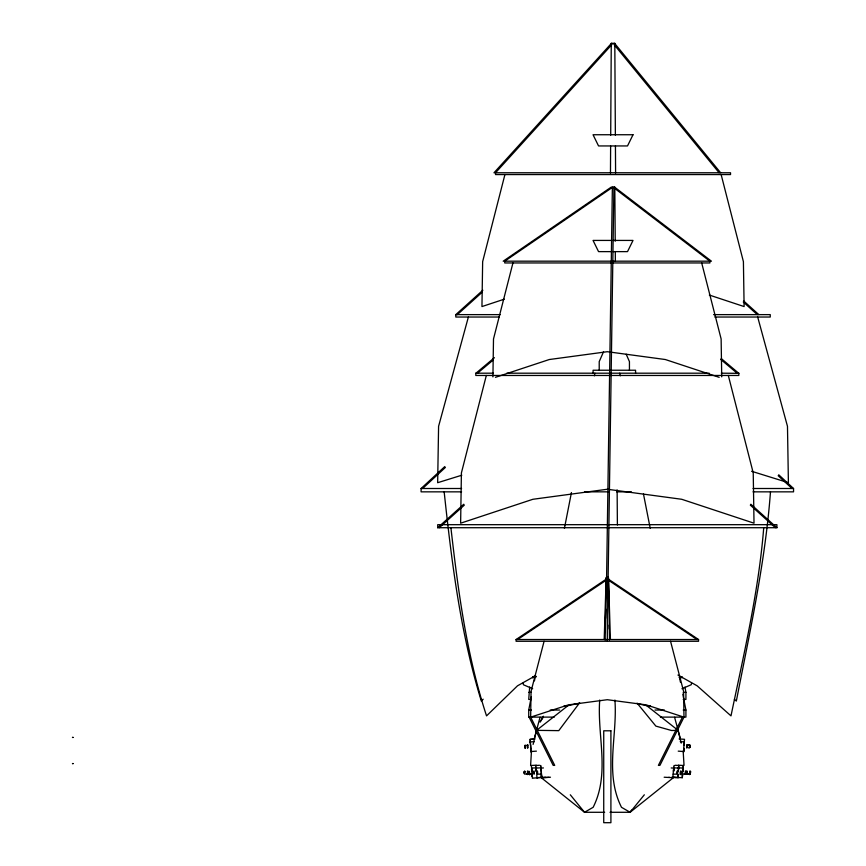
<?xml version="1.0" encoding="UTF-8"?>
<svg xmlns="http://www.w3.org/2000/svg" width="866" height="866" viewBox="0 0 866 866"><rect width="100%" height="100%" fill="white"/><g stroke="black" fill="none" stroke-linecap="round" stroke-linejoin="round"><path stroke-width="1.3" d="M610.465 173.005L610.627 145.986M610.703 135.183L611.255 43.3L614.806 43.3L615.369 135.183M492.916 376.872L493.501 338.963L512.943 262.95M529.126 717.145L553.179 765.382L554.716 765.382L530.652 717.145L531.064 691.328L544.086 641.273M612.381 187.121L606.601 577.189L608.138 577.189L608.473 577.914L610.422 639.162M613.918 187.121L608.138 577.189L607.315 576.886L606.168 577.914L604.208 639.162M686.879 745.355L686.89 744.76L686.706 747.921M687.182 745.236L687.009 747.672M688.513 747.899L688.567 747.921M689.553 745.312L689.563 744.76L689.368 747.921M673.174 774.172L676.876 774.128L677.147 771.086M677.234 773.836L677.45 771.4M677.623 773.674L677.872 771.184M680.947 773.652L680.99 773.663M681.141 771.974L681.098 771.974M681.694 773.674L681.953 771.086M682.04 773.836L682.332 771.411M684.302 773.674L684.248 773.847M684.984 773.836L684.941 774.096M685.515 773.652L685.591 773.847M685.753 773.652L685.904 774.107M686.868 771.411L686.651 773.847M687.225 771.184L687.052 774.096M687.247 774.085L687.323 774.096M688.578 774.085L688.665 774.193M690.299 773.652L690.343 773.663M605.15 639.985L606.168 577.914M605.55 618.4L605.767 609.101M606.2 590.482L606.503 577.189M531.876 751.493L531.692 751.547M537.212 778.22L536.996 777.679A23.025 0.66 85 0 0 536.747 774.648M541.131 777.224L540.904 777.267M540.73 768.12L540.655 765.468L540.958 768.077A23.025 0.66 85 0 1 541.813 777.679L541.586 777.722A23.025 0.66 85 0 1 541.304 774.702M530.609 765.382L531.475 750.941M673.889 767.222L673.586 771.26M678.587 768.911L678.782 765.468L678.479 768.077A23.025 0.66 -85 0 0 678.197 771.097M682.993 768.889L683.328 765.468L682.938 771.26M684.151 745.085L684.346 741.036L684.194 742.714M683.761 748.473L683.999 744.922M684.032 745.052L684.519 739.315L679.117 738.936M683.761 750.324L683.923 748.386L683.588 752.045L683.956 748.527M680.936 773.793L681.163 771.844L680.99 773.803M685.114 774.085L685.428 770.946M685.969 771.844L685.742 773.793L685.883 772.818M690.278 773.793L690.505 771.844L690.332 773.803M677.948 774.529L677.894 776.499L678.1 774.561M682.495 774.529L682.43 776.499L682.646 774.561M682.018 676.963L681.943 677.786L681.878 676.963L679.334 677.147M673.434 771.238L674.062 765.49M680.405 772.775L680.622 770.946L680.297 774.626L680.503 772.797M685.818 772.808L685.915 771.833M770.48 491.845C765.23 562.456 749.859 631.725 736.327 701.092L734.368 699.23M763.725 527.719C758.681 591.326 743.948 653.549 730.991 715.879L697.13 685.807L677.959 675.058M687.171 747.618L687.452 745.009M682.689 771.184L682.495 773.684M683.815 774.128L683.988 773.847M684.974 774.345L685.179 774.096M686.489 771.086L686.294 773.684M531.41 699.425L528.725 699.425L529.667 687.03M554.251 717.113L528.725 717.113L528.725 710.033L531.323 696.773M534.452 680.86L535.491 675.556M564.415 528.357L571.441 492.548M594.368 375.844L594.888 373.192M669.191 777.267L668.963 777.224M691.577 683.133L691.209 684.746L681.943 688.741M673.055 777.722L672.828 777.679A23.025 0.66 -85 0 1 673.672 768.077L671.193 767.947M673.726 777.267L673.499 777.224M682.397 777.722L682.17 777.679A23.025 0.66 -85 0 1 682.43 774.648M533.099 744.403L536.563 730.352L567.912 705.682L579.441 703.181M504.921 174.564L482.654 261.64L481.951 306.564L504.315 299.171M486.324 375.465L461.405 472.923L460.625 523.194L532.904 499.281L607.315 489.247L681.726 499.281L754.015 523.194L753.236 472.923L728.317 375.465M534.279 738.601L540.048 717.275M468.376 317.032L438.586 426.321L437.655 482.708L461.795 475.218M603.548 351.748L599.218 361.587L599.218 370.237M609.491 639.985L608.473 577.914M682.451 717.145L658.387 765.382L659.924 765.382L683.978 717.145L683.577 691.328L670.555 641.273M543.361 716.225L540.048 722.049L543.047 717.568M610 812.286L630.102 812.286L631.693 810.111M579.646 702.77L558.776 730.644L536.563 730.352M614.914 700.031C617.599 735.938 604.392 773.36 621.496 807.307L630.102 812.286L644.326 794.793M611.493 43.3L493.988 172.767L730.536 172.767L730.536 174.564L495.525 174.564L495.525 172.767L612.132 44.296M483.174 699.187L481.334 701.092C460.431 633.1 451.727 562.326 444.161 491.845M461.578 491.845L421.093 491.845L421.093 488.5L444.832 466.536M422.619 488.5L445.373 467.456M499.184 317.032L455.808 317.032L455.808 314.629L482.849 290.24M457.345 314.629L482.373 292.048M437.72 527.719L776.91 527.719L776.91 524.677L437.72 524.677L437.72 527.719L463.786 504.228M439.257 527.719L464.317 505.127M475.813 373.333L494.421 357.69M477.339 373.333L492.851 360.288M630.102 812.286L673.64 777.473M611.677 187.89L504.737 261.175L504.737 262.95L709.893 262.95L709.893 261.175L614.102 187.944M516.093 639.53L606.546 578.943L608.084 578.943L698.548 639.53L698.548 641.273L516.093 641.273L516.093 639.53L698.548 639.53M517.619 639.53L608.084 578.943M535.545 675.686L517.511 685.807L486.54 715.879C466.568 654.945 458.168 591.197 450.905 527.719M606.503 578.64L608.138 578.64M495.46 377.327L549.282 359.531L607.315 351.704L665.359 359.531L719.181 377.327M530.652 717.145L568.432 704.87L607.315 699.706L646.198 704.87L683.978 717.145M530.338 742.736L530.122 739.315L534.192 739.023M530.923 739.315L534.993 739.023M535.946 767.222L536.238 771.26M534.419 741.632L530.414 741.902L530.988 752.056L530.706 748.386M530.89 751.547L536.411 751.136M536.27 765.208L531.226 765.49L531.616 768.077A23.025 0.66 85 0 1 531.897 771.097L532.2 773.674M539.572 765.273L535.773 765.49L536.39 771.238M531.616 768.077L536.574 767.817M539.875 767.882L536.151 768.077A23.025 0.66 85 0 1 536.433 771.097M540.958 768.077L543.437 767.947M542.3 777.289L532.352 778.231L532.46 777.679A23.025 0.66 85 0 0 532.211 774.648M536.996 777.679L545.45 777.267M541.813 777.679L550.484 777.224M542.82 777.657L549.012 777.332M532.687 677.526L535.253 677.407M637.755 703.733L646.729 705.682L650.409 705.649M611.786 240.423L593.048 240.423L598.547 251.627L611.829 251.627M613.031 240.423L633.014 240.423L627.514 251.627L613.031 251.627M455.808 314.629L500.342 314.629M713.573 314.629L770.253 314.629L770.253 317.032L714.829 317.032M493.339 373.192L475.813 373.192L475.813 375.465L738.828 375.465L738.828 373.192M506.827 373.192L709.157 373.192M721.291 373.192L738.828 373.333L721.248 358.556M421.093 488.5L461.578 488.5M753.063 488.5L793.548 488.5L793.548 491.845L753.063 491.845M584.582 491.845L608.668 491.845M616.679 491.845L631.39 491.845M533.456 676.519L536.076 676.519M533.456 676.941L536.076 676.941M528.725 692.356L531.41 692.356M683.22 692.356L685.915 692.356L685.915 699.425L683.22 699.425M528.725 710.033L531.41 710.033M550.224 710.033L559.62 710.033M655.01 710.033L664.417 710.033M683.22 710.033L685.915 710.033L685.915 717.113L660.39 717.113M604.641 812.286L584.528 812.286L540.99 777.473M564.231 705.649L567.912 705.682M537.494 771.086L537.764 774.128L541.466 774.172M679.377 677.407L681.943 677.526M678.37 765.208L683.404 765.49M675.069 765.273L678.868 765.49M678.067 767.817L683.025 768.077A23.025 0.66 -85 0 0 682.744 771.097M674.766 767.882L678.479 768.077M672.438 777.224L682.17 777.679M671.897 777.224L678.857 777.592M672.665 777.462L676.378 777.657M664.157 777.224L672.828 777.679M535.307 677.147L532.763 676.963L532.687 677.786L532.612 676.963M680.211 741.632L684.216 741.902M678.23 751.136L683.739 751.547M751.558 471.266L788.406 482.708L787.475 426.321L757.685 317.032M709.33 295.057L744.111 306.564L743.407 261.64L721.14 174.564M532.687 688.741L523.421 684.746L523.053 683.133M606.546 578.943L697.011 639.53M614.568 187.121L711.43 261.175L503.211 261.175L611.255 187.121L614.806 187.121L615.217 241.192M646.729 705.682L677.028 729.529M720.75 359.422L737.291 373.333M750.844 504.228L776.91 527.719M750.313 505.127L775.384 527.719M743.807 301.076L758.832 314.629M743.277 301.985L757.295 314.629M778.707 474.774L793.548 488.5M778.166 475.694L792.011 488.5M614.568 43.3L720.642 172.767M613.886 44.339L719.116 172.767M637.095 703.127L655.865 726.109L671.54 730.503L678.067 730.352L681.217 743.125M570.304 794.793L584.528 812.286L593.145 807.307C610.249 773.36 597.031 735.938 599.716 700.031M626.183 354.205L629.441 361.587L629.441 370.237M674.592 717.275L680.351 738.601M701.698 262.95L721.129 338.963L721.724 376.872M619.742 373.192L620.262 375.844M643.449 493.88L650.225 528.357M679.399 676.887L680.438 682.192M682.787 694.121L685.915 710.033M684.974 687.03L685.915 692.356M537.331 773.847L537.115 771.411M536.758 771.184L536.952 773.684M534.019 770.946L534.257 774.096M532.687 771.086L532.882 773.684M532.374 771.4L532.525 773.847M530.75 773.684L530.728 774.345L530.804 773.674M529.44 771.4L529.527 774.085L529.299 771.476M529.407 773.684L529.537 774.626L529.472 773.674M528.834 773.663L528.877 773.652M528.141 771.086L528.401 773.674M527.979 773.847L527.762 771.411M527.405 771.184L527.665 774.626L527.6 773.684M527.318 774.096L527.383 774.085M526.961 773.663L527.015 773.652M526.69 773.663L526.745 773.652M526.517 774.096L526.582 774.085M525.251 771.833L525.207 771.974M524.904 774.096L524.666 770.946L524.677 771.487M527.935 747.921L527.751 744.76L527.751 745.355M527.621 747.672L527.459 745.236M527.188 745.009L527.383 747.932M525.943 745.301L525.889 745.312M524.709 745.788L524.677 745.799M524.785 747.488L524.818 747.477M528.845 773.803L528.725 771.833L528.899 773.793M524.179 771.833L524.298 773.803L524.125 771.844M540.99 768.889L541.553 776.499L541.337 774.561M531.637 768.889L531.854 771.238M531.995 774.561L532.146 776.261M530.187 739.293L530.436 742.714M531.508 768.911L531.702 771.26M524.699 745.658L524.796 747.618M533.629 772.808L533.705 773.793L533.532 771.833L533.553 772.818M530.598 745.052L530.826 748.354M530.241 741.946L530.436 744.977M683.155 750.941L684.032 765.382M524.655 745.669L524.839 747.607M608.376 587.819L608.711 602.444M609.231 625.057L609.328 629.041M526.052 774.085L525.965 774.193M615.304 252.006L615.369 261.467M617.122 489.875L617.393 525.013M615.434 145.986L615.596 173.005M635.568 373.192L635.568 370.237L593.08 370.237L593.08 373.192M607.315 578.943L607.315 640.775M683.252 768.12A23.025 0.66 -85 0 1 682.993 771.151M678.706 768.12A23.025 0.66 -85 0 1 678.543 770.134M678.143 774.702A23.025 0.66 -85 0 1 677.862 777.722L677.634 777.679A23.025 0.66 -85 0 1 677.883 774.648M673.9 768.12A23.025 0.66 -85 0 1 673.651 771.151M532.135 776.726A23.025 0.66 85 0 1 531.951 774.702M536.184 771.151A23.025 0.66 85 0 1 535.924 768.12M688.762 744.76L688.751 745.312L688.762 744.76M689.812 747.477L689.845 747.488M689.986 745.258L689.964 745.799L689.986 745.258M685.98 771.433L685.948 771.974L685.98 771.433M687.626 773.652L687.669 773.663M687.896 773.652L687.94 773.663M688.048 774.085L688.124 774.096M689.228 773.652L689.271 773.663M689.65 774.085L689.639 774.626L689.964 770.946L689.65 774.085M690.516 771.433L690.494 771.974L690.516 771.433M689.856 746.633L689.801 747.607L689.975 745.669L689.866 746.633M633.014 134.739L627.514 145.943L598.547 145.943L593.048 134.739L633.014 134.739M610.909 730.796L603.732 730.796L603.732 822.7L610.909 822.7L610.909 730.796M73.112 737.41L72.452 737.41L73.112 737.431M73.112 763.596L72.452 763.596L73.112 763.606M533.543 771.974L533.488 771.974M530.468 774.345L530.273 773.684L530.468 774.345M529.775 774.626L529.581 773.847L529.775 774.626M528.736 771.974L528.682 771.974M529.126 774.345L529.072 773.663L529.126 774.345M524.19 771.974L524.146 771.974M525.142 745.301L525.326 748.451L525.088 745.312"/></g></svg>
